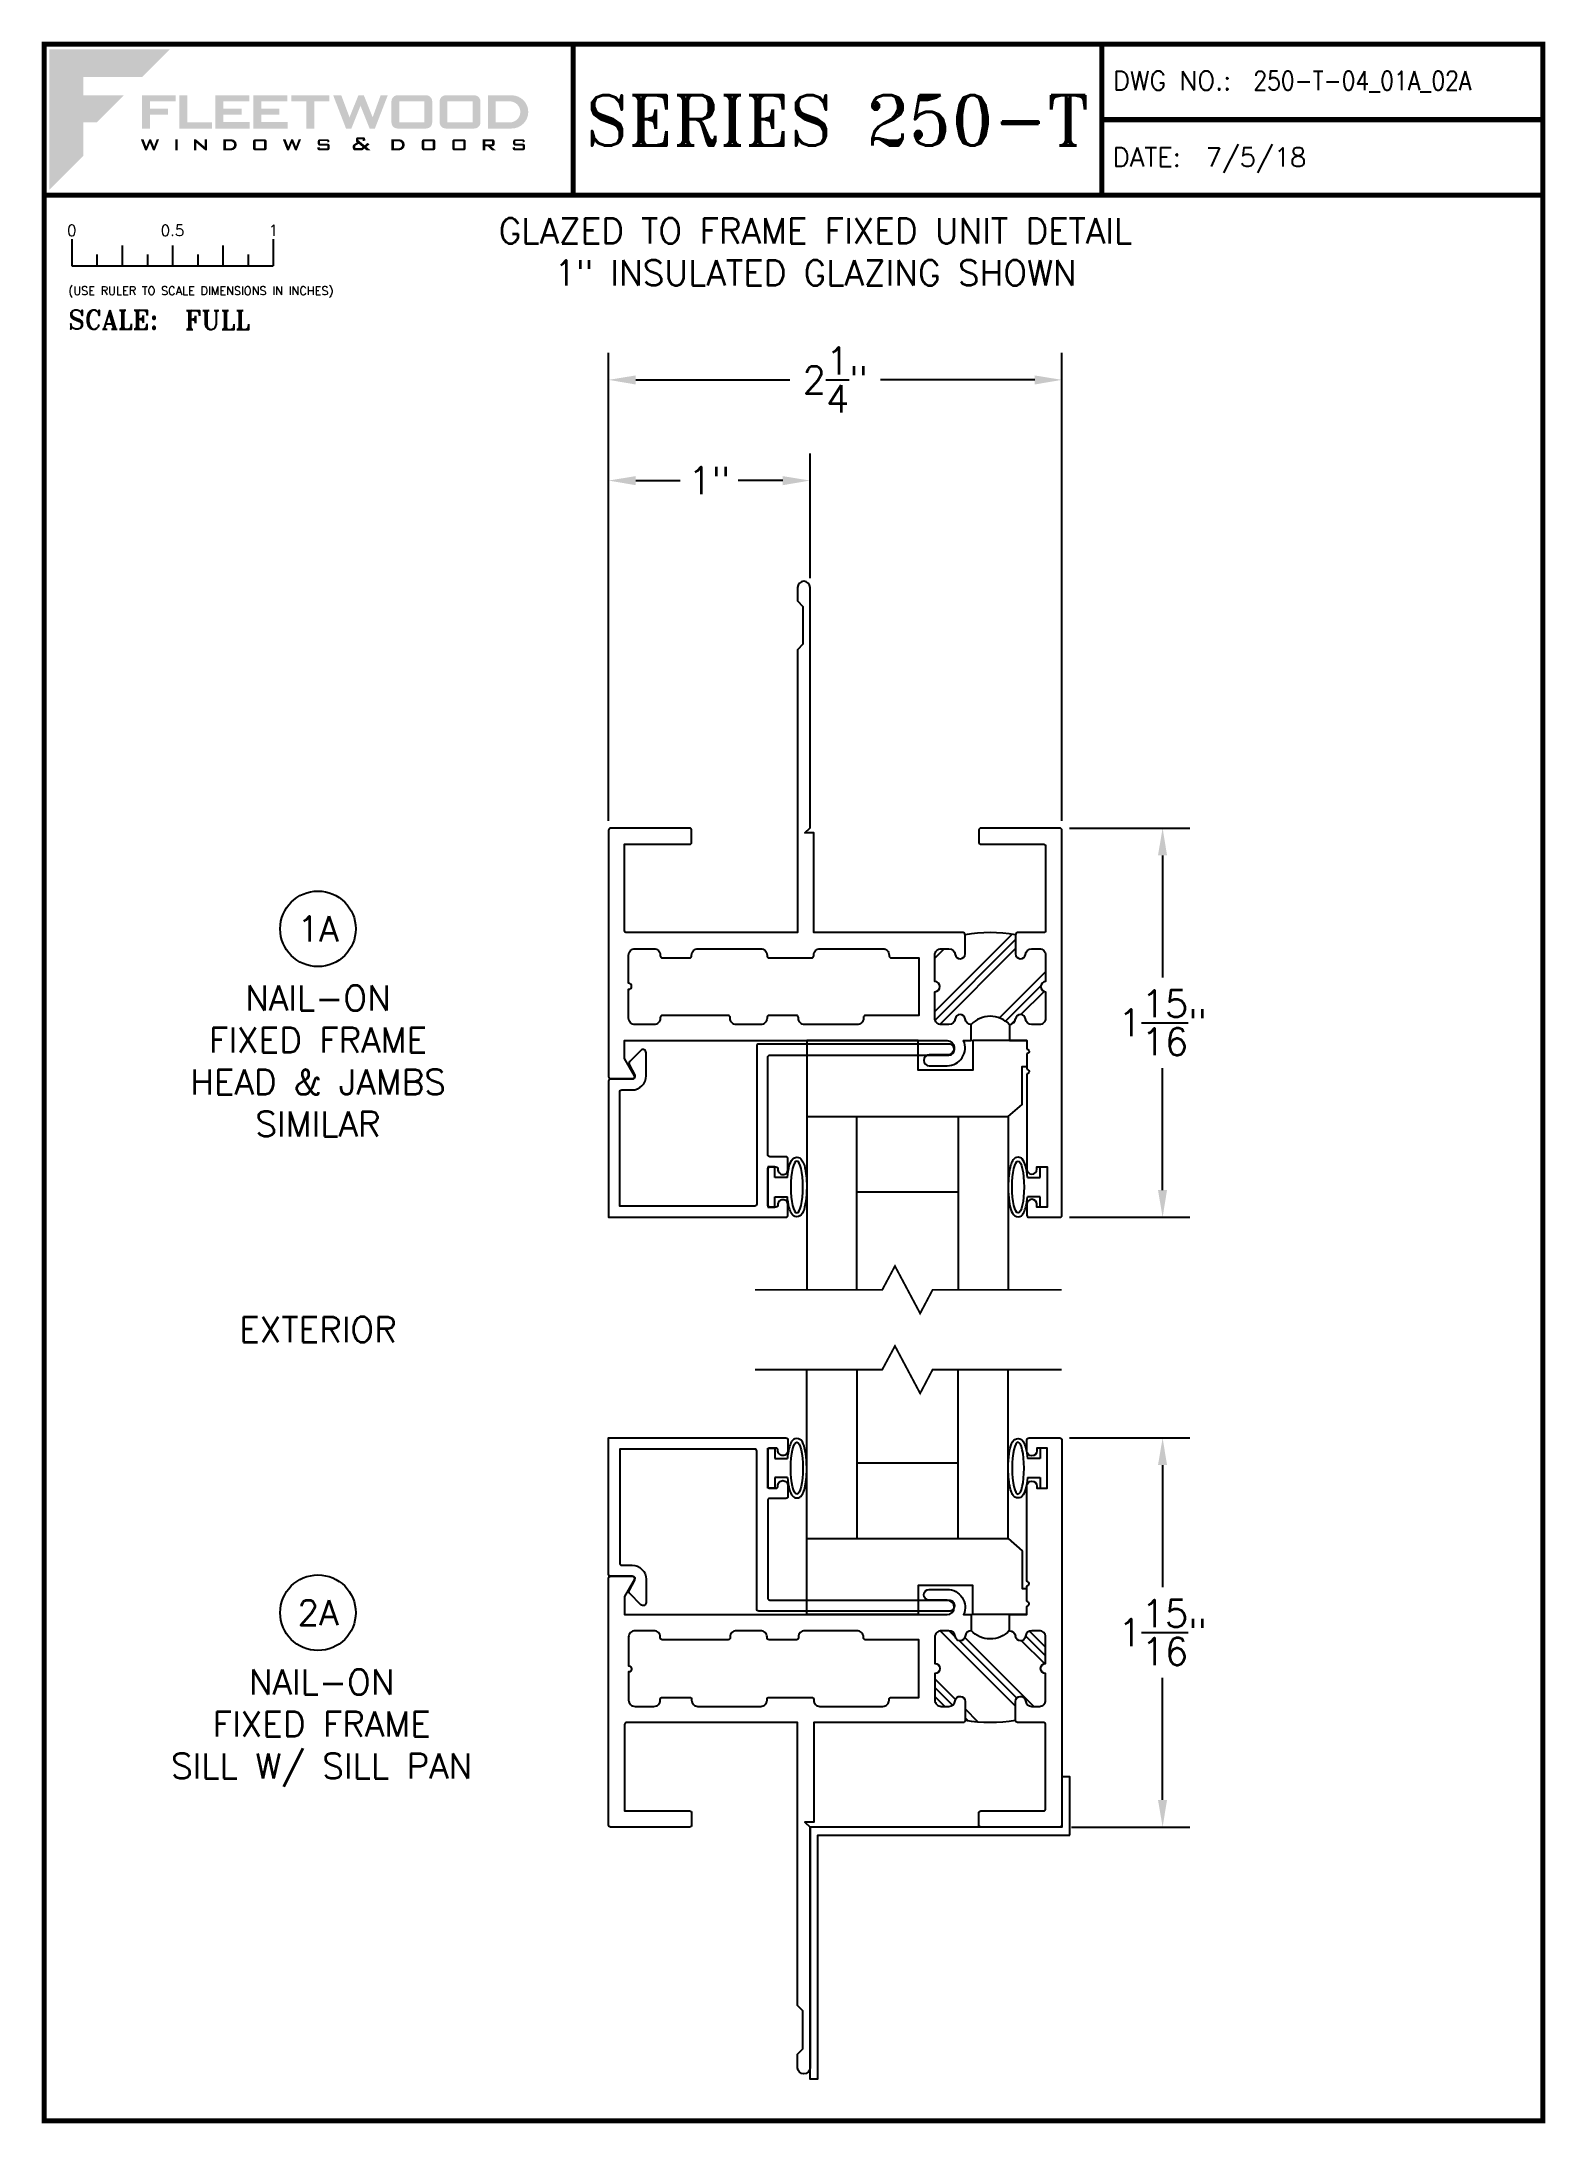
# Paper-space layout 'DETAIL 1A & 2A' of a CAD drawing. Extents: x 0.3 to 7.8, y 0.1 to 10.4.
# The model-space entities are those that its viewports show. They can reach past a viewport. Long polylines and large blocks are cut down to what shows.
import ezdxf
from ezdxf.enums import TextEntityAlignment as Align

# ---------------------------------------------------------------- set-up
doc = ezdxf.new("R2010")
doc.units = 0
doc.header["$MEASUREMENT"] = 0
doc.layers.get('0').update_dxf_attribs({"linetype": 'CONTINUOUS'})
doc.layers.get('Defpoints').update_dxf_attribs({"linetype": 'CONTINUOUS'})
for name, color, linetype in [('DIM', 7, 'CONTINUOUS'), ('FRAME', 1, 'CONTINUOUS'), ('GLASS', 7, 'CONTINUOUS'), ('MISC', 7, 'CONTINUOUS'), ('TEXT', 7, 'CONTINUOUS'), ('TITLE-BLOCK', 7, 'CONTINUOUS')]:
    doc.layers.add(name, color=color, linetype=linetype)
doc.layers.add('VP', color=40, linetype='CONTINUOUS', plot=False)
doc.layers.get('VP').off()
doc.styles.add('ROMANS', font='romans')
doc.styles.add('ROMANT', font='romant')
doc.styles.add('SIMPLEX-094', font='simplex.shx', dxfattribs={"height": 0.094})
doc.styles.get("Standard").update_dxf_attribs({"font": 'simplex.shx'})
doc.dimstyles.new('FULL SCALE', dxfattribs={"dimscale": 0.75, "dimtxt": 0.18, "dimasz": 0.18, "dimexe": 0.18, "dimexo": 0.0625, "dimgap": 0.09, "dimtad": 0, "dimtih": 1, "dimtoh": 1, "dimdec": 4, "dimzin": 0, "dimdsep": 46, "dimlunit": 4, "dimtxsty": 'Standard', "dimcen": 0.09, "dimadec": 0, "dimazin": 0, "dimtfac": 1, "dimtdec": 4, "dimtofl": 0, "dimtmove": 0, "dimatfit": 3, "dimfxl": 0, "dimtolj": 1, "dimtzin": 0, "dimarcsym": 0})

# ---------------------------------------------------------------- blocks, each defined once
blk = doc.blocks.new('*D35')
at = {"layer": 'Defpoints', "color": 0}
for p in [(5.354, 3.516), (5.864, 3.516), (5.364, 1.584)]:
    blk.add_point(p, dxfattribs=at)
at = {"layer": 'DIM', "color": 0, "lineweight": -2}
for p, q in [((5.401, 3.516), (5.999, 3.516)), ((5.864, 3.381), (5.864, 2.775)), ((5.864, 1.719), (5.864, 2.325)), ((5.411, 1.584), (5.999, 1.584))]:
    blk.add_line(p, q, dxfattribs=at)
at = {"layer": 'DIM', "color": 0}
for points in [[(5.841, 3.381), (5.886, 3.381), (5.864, 3.516)], [(5.841, 1.719), (5.886, 1.719), (5.864, 1.584)]]:
    blk.add_solid(points, dxfattribs=at)
at = {"layer": 'DIM', "color": 0, "insert": (5.864, 2.55), "char_height": 0.135, "attachment_point": 5}
blk.add_mtext('\\A1;1{\\H1.000000x;\\S15/16;}"', dxfattribs=at)
blk = doc.blocks.new('*D36')
at = {"layer": 'Defpoints', "color": 0}
for p in [(5.354, 6.544), (5.354, 4.612), (5.864, 4.612)]:
    blk.add_point(p, dxfattribs=at)
at = {"layer": 'DIM', "color": 0, "lineweight": -2}
for p, q in [((5.401, 6.544), (5.999, 6.544)), ((5.864, 6.409), (5.864, 5.803)), ((5.864, 4.747), (5.864, 5.353)), ((5.401, 4.612), (5.999, 4.612))]:
    blk.add_line(p, q, dxfattribs=at)
at = {"layer": 'DIM', "color": 0}
for points in [[(5.841, 6.409), (5.886, 6.409), (5.864, 6.544)], [(5.841, 4.747), (5.886, 4.747), (5.864, 4.612)]]:
    blk.add_solid(points, dxfattribs=at)
at = {"layer": 'DIM', "color": 0, "insert": (5.864, 5.578), "char_height": 0.135, "attachment_point": 5}
blk.add_mtext('\\A1;1{\\H1.000000x;\\S15/16;}"', dxfattribs=at)
blk = doc.blocks.new('*D37')
at = {"layer": 'Defpoints', "color": 0}
for p in [(4.114, 8.27), (4.114, 7.739), (3.114, 6.534)]:
    blk.add_point(p, dxfattribs=at)
at = {"layer": 'DIM', "color": 0, "lineweight": -2}
for p, q in [((3.114, 6.581), (3.114, 8.405)), ((4.114, 7.786), (4.114, 8.405)), ((3.249, 8.27), (3.469, 8.27)), ((3.979, 8.27), (3.758, 8.27))]:
    blk.add_line(p, q, dxfattribs=at)
at = {"layer": 'DIM', "color": 0}
for points in [[(3.249, 8.292), (3.249, 8.247), (3.114, 8.27)], [(3.979, 8.292), (3.979, 8.247), (4.114, 8.27)]]:
    blk.add_solid(points, dxfattribs=at)
at = {"layer": 'DIM', "color": 0, "insert": (3.614, 8.27), "char_height": 0.135, "attachment_point": 5}
blk.add_mtext('\\A1;1"', dxfattribs=at)
blk = doc.blocks.new('Fleetwood_Logo_6-10-15')
h = blk.add_hatch(color=154)
h.dxf.hatch_style = 1
h.paths.add_polyline_path([(0.2526, -0.0017), (0.0019, -0.0017), (0.0019, -0.2942), (0.0725, -0.2236), (0.0725, -0.1535), (0.1007, -0.1535), (0.1567, -0.0976), (0.0725, -0.0976), (0.0725, -0.0596), (0.1946, -0.0596)])
h = blk.add_hatch(color=251)
h.dxf.hatch_style = 1
h.paths.add_polyline_path([(0.2487, -0.1256), (0.2112, -0.1256), (0.2112, -0.1102), (0.2647, -0.1102), (0.2647, -0.0976), (0.1946, -0.0976), (0.1946, -0.1667), (0.2112, -0.1667), (0.2112, -0.1377), (0.2487, -0.1377)])
h = blk.add_hatch(color=251)
h.dxf.hatch_style = 1
h.paths.add_polyline_path([(0.2886, -0.0976), (0.272, -0.0976), (0.272, -0.1667), (0.3401, -0.1667), (0.3401, -0.1535), (0.2886, -0.1535)])
h = blk.add_hatch(color=251)
h.dxf.hatch_style = 1
h.paths.add_polyline_path([(0.4175, -0.0976), (0.3474, -0.0976), (0.3474, -0.1667), (0.4185, -0.1667), (0.4185, -0.1534), (0.364, -0.1534), (0.364, -0.1377), (0.4015, -0.1377), (0.4015, -0.1256), (0.364, -0.1256), (0.364, -0.1102), (0.4175, -0.1102)])
h = blk.add_hatch(color=251)
h.dxf.hatch_style = 1
h.paths.add_polyline_path([(0.4965, -0.0976), (0.4264, -0.0976), (0.4264, -0.1667), (0.4975, -0.1667), (0.4975, -0.1534), (0.443, -0.1534), (0.443, -0.1377), (0.4804, -0.1377), (0.4804, -0.1256), (0.443, -0.1256), (0.443, -0.1102), (0.4965, -0.1102)])
h = blk.add_hatch(color=251)
h.dxf.hatch_style = 1
h.paths.add_polyline_path([(0.5842, -0.0976), (0.5054, -0.0976), (0.5054, -0.1102), (0.5365, -0.1102), (0.5365, -0.1667), (0.5531, -0.1667), (0.5531, -0.1102), (0.5842, -0.1102)])
h = blk.add_hatch(color=251)
h.dxf.hatch_style = 1
h.paths.add_polyline_path([(0.6089, -0.0976), (0.5921, -0.0976), (0.6188, -0.1667), (0.63, -0.1667), (0.6489, -0.1192), (0.6679, -0.1667), (0.6789, -0.1667), (0.7056, -0.0976), (0.6908, -0.0976), (0.6742, -0.1433), (0.6558, -0.0976), (0.6446, -0.0976), (0.6261, -0.1433)])
h = blk.add_hatch(color=251)
h.dxf.hatch_style = 1
h.paths.add_polyline_path([(0.7853, -0.0976), (0.726, -0.0976, 0.414214), (0.7133, -0.1102), (0.7133, -0.154, 0.414214), (0.726, -0.1667), (0.7853, -0.1667, 0.414214), (0.798, -0.154), (0.798, -0.1102, 0.414214)])
h.paths.add_polyline_path([(0.7819, -0.1102), (0.7819, -0.154), (0.7294, -0.154), (0.7294, -0.1102)], flags=16)
h = blk.add_hatch(color=251)
h.dxf.hatch_style = 1
h.paths.add_polyline_path([(0.8856, -0.0976), (0.8262, -0.0976, 0.414214), (0.8136, -0.1102), (0.8136, -0.154, 0.414214), (0.8262, -0.1667), (0.8856, -0.1667, 0.414214), (0.8982, -0.154), (0.8982, -0.1102, 0.414214)])
h.paths.add_polyline_path([(0.8822, -0.1102), (0.8822, -0.154), (0.8296, -0.154), (0.8296, -0.1102)], flags=16)
h = blk.add_hatch(color=251)
h.dxf.hatch_style = 1
h.paths.add_polyline_path([(0.9632, -0.0976), (0.914, -0.0976), (0.914, -0.1667), (0.9632, -0.1667, 1)])
h.paths.add_polyline_path([(0.9301, -0.1102), (0.9593, -0.1102, -1), (0.9593, -0.154), (0.9301, -0.154)], flags=16)
h = blk.add_hatch(color=7)
h.dxf.hatch_style = 1
h.paths.add_polyline_path([(0.2301, -0.1891), (0.2251, -0.1891), (0.2196, -0.2043), (0.2134, -0.1891), (0.2097, -0.1891), (0.2035, -0.2043), (0.1978, -0.1891), (0.1922, -0.1891), (0.2011, -0.2121), (0.2048, -0.2121), (0.2112, -0.1963), (0.2175, -0.2121), (0.2212, -0.2121)])
h = blk.add_hatch(color=7)
h.dxf.hatch_style = 1
h.paths.add_polyline_path([(0.2691, -0.1891), (0.2637, -0.1891), (0.2637, -0.2118), (0.2637, -0.2121), (0.2691, -0.2121)])
h = blk.add_hatch(color=7)
h.dxf.hatch_style = 1
h.paths.add_polyline_path([(0.3077, -0.1964), (0.3259, -0.2121), (0.3298, -0.2121), (0.3298, -0.1891), (0.325, -0.1891), (0.325, -0.2047), (0.3067, -0.1891), (0.3029, -0.1891), (0.3029, -0.2121), (0.3077, -0.2121)])
h = blk.add_hatch(color=7)
h.dxf.hatch_style = 1
h.paths.add_polyline_path([(0.3801, -0.1891), (0.3637, -0.1891), (0.3637, -0.2121), (0.3801, -0.2121, 1)])
h.paths.add_polyline_path([(0.3691, -0.2079), (0.3691, -0.1933), (0.3788, -0.1933, -1), (0.3788, -0.2079)], flags=16)
h = blk.add_hatch(color=7)
h.dxf.hatch_style = 1
h.paths.add_polyline_path([(0.4537, -0.2079), (0.4537, -0.1933, 0.414214), (0.4495, -0.1891), (0.4297, -0.1891, 0.414214), (0.4255, -0.1933), (0.4255, -0.2079, 0.414214), (0.4297, -0.2121), (0.4495, -0.2121, 0.414214)])
h.paths.add_polyline_path([(0.4308, -0.2079), (0.4308, -0.1933), (0.4484, -0.1933), (0.4484, -0.2079)], flags=16)
h = blk.add_hatch(color=7)
h.dxf.hatch_style = 1
h.paths.add_polyline_path([(0.5253, -0.1891), (0.5203, -0.1891), (0.5148, -0.2043), (0.5087, -0.1891), (0.5049, -0.1891), (0.4988, -0.2043), (0.493, -0.1891), (0.4874, -0.1891), (0.4963, -0.2121), (0.5001, -0.2121), (0.5064, -0.1963), (0.5127, -0.2121), (0.5164, -0.2121)])
h = blk.add_hatch(color=7)
h.dxf.hatch_style = 1
h.paths.add_polyline_path([(0.5801, -0.1891), (0.5643, -0.1891, 0.414214), (0.56, -0.1933), (0.56, -0.1981, 0.414214), (0.5643, -0.2024), (0.58, -0.2024), (0.58, -0.2078), (0.5637, -0.2078), (0.5637, -0.2052), (0.5591, -0.2062), (0.5591, -0.2078, 0.414214), (0.5634, -0.2121), (0.5805, -0.2121, 0.414214), (0.5848, -0.2078), (0.5848, -0.2024, 0.414214), (0.5805, -0.1982), (0.5648, -0.1982), (0.5648, -0.193), (0.5798, -0.193), (0.5798, -0.1958), (0.5843, -0.1948), (0.5843, -0.1933, 0.414214)])
h = blk.add_hatch(color=7)
h.dxf.hatch_style = 1
h.paths.add_polyline_path([(0.645, -0.1913, -0.222262), (0.6447, -0.1906), (0.6447, -0.1892), (0.6535, -0.1892), (0.6535, -0.193), (0.6587, -0.1918), (0.6587, -0.189, 0.414214), (0.6544, -0.1847), (0.6437, -0.1847, 0.414214), (0.6394, -0.189), (0.6394, -0.1922, 0.222262), (0.6407, -0.1948), (0.6415, -0.1955), (0.6345, -0.1998, 0.260684), (0.6329, -0.2027), (0.6329, -0.2078, 0.414214), (0.6372, -0.2121), (0.6514, -0.2121, 0.17577), (0.6536, -0.2113), (0.657, -0.2085), (0.6614, -0.2121), (0.6699, -0.2121), (0.6613, -0.2049), (0.6676, -0.1997), (0.6637, -0.1964), (0.6574, -0.2017)])
h.paths.add_polyline_path([(0.6532, -0.2052), (0.6509, -0.2072, -0.17577), (0.6502, -0.2074), (0.6382, -0.2074), (0.6382, -0.2033, -0.260684), (0.6387, -0.2025), (0.6451, -0.1985)], flags=16)
h = blk.add_hatch(color=7)
h.dxf.hatch_style = 1
h.paths.add_polyline_path([(0.7294, -0.1891), (0.713, -0.1891), (0.713, -0.2121), (0.7294, -0.2121, 1)])
h.paths.add_polyline_path([(0.7184, -0.2079), (0.7184, -0.1933), (0.7281, -0.1933, -1), (0.7281, -0.2079)], flags=16)
h = blk.add_hatch(color=7)
h.dxf.hatch_style = 1
h.paths.add_polyline_path([(0.8045, -0.2079), (0.8045, -0.1933, 0.414214), (0.8003, -0.1891), (0.7805, -0.1891, 0.414214), (0.7763, -0.1933), (0.7763, -0.2079, 0.414214), (0.7805, -0.2121), (0.8003, -0.2121, 0.414214)])
h.paths.add_polyline_path([(0.7816, -0.2079), (0.7816, -0.1933), (0.7992, -0.1933), (0.7992, -0.2079)], flags=16)
h = blk.add_hatch(color=7)
h.dxf.hatch_style = 1
h.paths.add_polyline_path([(0.8678, -0.2079), (0.8678, -0.1933, 0.414214), (0.8636, -0.1891), (0.8438, -0.1891, 0.414214), (0.8396, -0.1933), (0.8396, -0.2079, 0.414214), (0.8438, -0.2121), (0.8636, -0.2121, 0.414214)])
h.paths.add_polyline_path([(0.8449, -0.2079), (0.8449, -0.1933), (0.8624, -0.1933), (0.8624, -0.2079)], flags=16)
h = blk.add_hatch(color=7)
h.dxf.hatch_style = 1
h.paths.add_polyline_path([(0.9277, -0.1993), (0.9277, -0.1933, 0.414214), (0.9235, -0.1891), (0.9028, -0.1891), (0.9028, -0.2121), (0.9082, -0.2121), (0.9082, -0.2035), (0.9131, -0.2035), (0.9224, -0.2121), (0.9303, -0.2121), (0.9197, -0.2035), (0.9235, -0.2035, 0.414214)])
h.paths.add_polyline_path([(0.9082, -0.1993), (0.9082, -0.1933), (0.9214, -0.1933, -0.414214), (0.9224, -0.1943), (0.9224, -0.1983, -0.414214), (0.9214, -0.1993)], flags=16)
h = blk.add_hatch(color=7)
h.dxf.hatch_style = 1
h.paths.add_polyline_path([(0.9867, -0.1982), (0.971, -0.1982), (0.971, -0.193), (0.9859, -0.193), (0.9859, -0.1958), (0.9905, -0.1948), (0.9905, -0.1933, 0.414214), (0.9863, -0.1891), (0.9705, -0.1891, 0.414214), (0.9662, -0.1933), (0.9662, -0.1981, 0.414214), (0.9705, -0.2024), (0.9862, -0.2024), (0.9862, -0.2078), (0.9699, -0.2078), (0.9699, -0.2052), (0.9653, -0.2062), (0.9653, -0.2078, 0.414214), (0.9696, -0.2121), (0.9867, -0.2121, 0.414214), (0.991, -0.2078), (0.991, -0.2024, 0.414214)])
blk = doc.blocks.new('A-SIZE_P')
at = {"const_width": 0.025}
blk.add_lwpolyline([(0.313, 0.125), (7.751, 0.125), (7.751, 10.437), (0.313, 10.437)], close=True, dxfattribs=at)
for points in [[(2.938, 10.437), (2.938, 9.687)], [(5.563, 10.437), (5.563, 9.687)], [(5.563, 10.062), (7.751, 10.062)], [(0.313, 9.687), (7.751, 9.687)]]:
    blk.add_lwpolyline(points, dxfattribs=at)
at = {"xscale": 2.387023416083395, "yscale": 2.387023416083395, "zscale": 2.387023416083395}
blk.add_blockref('Fleetwood_Logo_6-10-15', (0.334, 10.416), dxfattribs=at)
for s, style, p in [('DWG NO.:', 'SIMPLEX-094', (5.617, 10.209)), ('DATE:', 'SIMPLEX-094', (5.616, 9.829)), ('SCALE:', 'ROMANT', (0.433, 9.022))]:
    blk.add_text(s, height=0.094, dxfattribs=dict(style=style)).set_placement(p)
for tag, p, style in [('DWG_NO', (6.346, 10.209), 'SIMPLEX-094'), ('DATE', (6.077, 9.829), 'SIMPLEX-094'), ('SCALE', (1.011, 9.02), 'ROMANT')]:
    blk.add_attdef(tag, p, '', height=0.094, dxfattribs=dict(style=style))
for tag, height, style, width, p, p2 in [('DWG_NO_F', 0.094, 'SIMPLEX-094', 1.745692, (6.347, 10.209), (7.683, 10.209)), ('PRODUCT', 0.25, 'ROMANT', 1.390728, (3.001, 9.934), (5.5, 9.934))]:
    blk.add_attdef(tag, text='', height=height, dxfattribs=dict(style=style, width=width)).set_placement(p, p2, align=Align.FIT)
blk = doc.blocks.new('Full')
for p, q in [((0.137, -0.219), (0.137, -0.35)), ((0.262, -0.294), (0.262, -0.35)), ((0.387, -0.249), (0.387, -0.35)), ((0.512, -0.294), (0.512, -0.35)), ((0.637, -0.249), (0.637, -0.35)), ((0.762, -0.294), (0.762, -0.35)), ((0.887, -0.249), (0.887, -0.35)), ((1.012, -0.294), (1.012, -0.35)), ((1.137, -0.219), (1.137, -0.35)), ((0.137, -0.35), (1.137, -0.35))]:
    blk.add_line(p, q)
for s, p in [('0', (0.137, -0.219)), ('0.5', (0.637, -0.219)), ('1', (1.137, -0.219))]:
    blk.add_text(s, height=0.055).set_placement(p, align=Align.BOTTOM_CENTER)
at = {"style": 'ROMANS'}
blk.add_text('(USE RULER TO SCALE DIMENSIONS IN INCHES)', height=0.04115, dxfattribs=at).set_placement((0.12, -0.495))
blk = doc.blocks.new('*D131')
at = {"layer": 'Defpoints', "color": 0}
for p in [(3.114, 8.77), (3.114, 6.534), (5.364, 6.534)]:
    blk.add_point(p, dxfattribs=at)
at = {"layer": 'TITLE-BLOCK', "color": 0, "lineweight": -2}
for p, q in [((3.114, 6.581), (3.114, 8.905)), ((5.364, 6.581), (5.364, 8.905)), ((3.249, 8.77), (4.014, 8.77)), ((5.229, 8.77), (4.464, 8.77))]:
    blk.add_line(p, q, dxfattribs=at)
at = {"layer": 'TITLE-BLOCK', "color": 0}
for points in [[(3.249, 8.792), (3.249, 8.747), (3.114, 8.77)], [(5.229, 8.792), (5.229, 8.747), (5.364, 8.77)]]:
    blk.add_solid(points, dxfattribs=at)
at = {"layer": 'TITLE-BLOCK', "color": 0, "insert": (4.239, 8.77), "char_height": 0.135, "attachment_point": 5}
blk.add_mtext('\\A1;2{\\H1.000000x;\\S1/4;}"', dxfattribs=at)
blk = doc.blocks.new('05P88-NAIL-FIN-OG')
h = blk.add_hatch()
h.set_pattern_fill('PLAST', angle=45, style=0)
h.paths.add_polyline_path([(0.006, 1.12, -1), (0.006, 1.17), (0.006, 1.302, 0.414214), (-0.025, 1.333), (-0.063, 1.333, 0.38311), (-0.094, 1.305, -0.947716), (-0.143, 1.308), (-0.143, 1.403, 0.081165), (-0.394, 1.403), (-0.394, 1.308, -0.947716), (-0.443, 1.305, 0.38311), (-0.474, 1.333), (-0.512, 1.333, 0.414214), (-0.544, 1.302), (-0.544, 1.17, -1), (-0.544, 1.12), (-0.544, 0.988, 0.414214), (-0.512, 0.957), (-0.474, 0.957, 0.38311), (-0.443, 0.985, -0.898027), (-0.394, 0.985, 0.38311), (-0.363, 0.957, -0.436275), (-0.174, 0.957, 0.38311), (-0.143, 0.985, -0.898027), (-0.094, 0.985, 0.38311), (-0.063, 0.957), (-0.025, 0.957, 0.414214), (0.006, 0.988)])
for p, q in [((-0.174, 0.957), (-0.174, 0.877)), ((-0.174, 0.877), (-0.097, 0.877))]:
    blk.add_line(p, q)
for points in [[(-1.163, 3.127, 1), (-1.225, 3.127), (-1.225, 3.06), (-1.199, 3.033), (-1.199, 2.845), (-1.225, 2.818), (-1.225, 1.413), (-2.073, 1.413, -0.414214), (-2.084, 1.423), (-2.084, 1.852), (-1.761, 1.852, 0.414214), (-1.751, 1.862), (-1.751, 1.922, 0.414214), (-1.761, 1.932), (-2.154, 1.932, 0.414214), (-2.163, 1.922), (-2.163, 0.697, 0.414214), (-2.154, 0.687), (-2.042, 0.687, 0.57735), (-2.034, 0.702), (-2.084, 0.788), (-2.084, 0.877), (-0.483, 0.877, -1), (-0.483, 0.806), (-0.572, 0.806, 1), (-0.572, 0.752), (-0.483, 0.752, 0.536675), (-0.401, 0.877), (-0.363, 0.877), (-0.363, 0.957, -0.38311), (-0.394, 0.985, 0.898027), (-0.443, 0.985, -0.38311), (-0.474, 0.957), (-0.512, 0.957, -0.414214), (-0.544, 0.988), (-0.544, 1.12, 1), (-0.544, 1.17), (-0.544, 1.302, -0.414214), (-0.512, 1.333), (-0.474, 1.333, -0.38311), (-0.443, 1.305, 0.947716), (-0.394, 1.308), (-0.394, 1.403, 0.414214), (-0.404, 1.413), (-1.145, 1.413), (-1.145, 1.908), (-1.189, 1.908), (-1.163, 1.933)], [(-1.377, 0.988, -0.414214), (-1.408, 0.957), (-1.529, 0.957, -0.414214), (-1.56, 0.988), (-1.56, 0.992, 0.414214), (-1.569, 1.002), (-1.897, 1.002, 0.414214), (-1.907, 0.992), (-1.907, 0.988, -0.414214), (-1.938, 0.957), (-2.032, 0.957, -0.414214), (-2.064, 0.988), (-2.064, 1.132, 1), (-2.064, 1.162), (-2.064, 1.302, -0.414214), (-2.032, 1.333), (-1.938, 1.333, -0.414214), (-1.907, 1.302), (-1.907, 1.302), (-1.907, 1.298, 0.414214), (-1.897, 1.288), (-1.761, 1.288, 0.414214), (-1.751, 1.298), (-1.751, 1.302), (-1.751, 1.302, -0.414214), (-1.72, 1.333), (-1.408, 1.333, -0.414214), (-1.377, 1.302), (-1.377, 1.302), (-1.377, 1.298, 0.414214), (-1.367, 1.288), (-1.155, 1.288, 0.414214), (-1.145, 1.298), (-1.145, 1.302), (-1.145, 1.302, -0.414214), (-1.114, 1.333), (-0.802, 1.333, -0.414214), (-0.771, 1.302), (-0.771, 1.302), (-0.771, 1.298, 0.414214), (-0.761, 1.288), (-0.623, 1.288), (-0.623, 1.002), (-0.889, 1.002, 0.414214), (-0.898, 0.992), (-0.898, 0.988, -0.414214), (-0.93, 0.957), (-1.19, 0.957, -0.414214), (-1.221, 0.988), (-1.221, 0.992, 0.414214), (-1.23, 1.002), (-1.367, 1.002, 0.414214), (-1.377, 0.992)]]:
    blk.add_lwpolyline(points, format="xyb", close=True)
blk.add_lwpolyline([(-0.154, 0.877), (-0.087, 0.877), (-0.087, 0.838, 0.317837), (-0.083, 0.833, -0.707107), (-0.083, 0.814, 0.317837), (-0.087, 0.81), (-0.087, 0.738, 0.317837), (-0.083, 0.733, -0.707107), (-0.083, 0.714, 0.317837), (-0.087, 0.71), (-0.087, 0.239, 1), (-0.037, 0.239), (-0.037, 0.25), (0.014, 0.25), (0.014, 0.05), (-0.037, 0.05), (-0.037, 0.064, 1), (-0.087, 0.064), (-0.087, 0.01, 0.414214), (-0.076, 0), (0.076, 0, 0.414214), (0.087, 0.01), (0.087, 1.922, 0.414214), (0.076, 1.932), (-0.316, 1.932, 0.414214), (-0.326, 1.922), (-0.326, 1.862, 0.414214), (-0.316, 1.852), (-0.003, 1.852, -0.414214), (0.006, 1.842), (0.006, 1.423, -0.414214), (-0.003, 1.413), (-0.134, 1.413, 0.414214), (-0.143, 1.403), (-0.143, 1.308, 0.947716), (-0.094, 1.305, -0.38311), (-0.063, 1.333), (-0.025, 1.333, -0.414214), (0.006, 1.302), (0.006, 1.17, 1), (0.006, 1.12), (0.006, 0.988, -0.414214), (-0.025, 0.957), (-0.063, 0.957, -0.38311), (-0.094, 0.985, 0.898027), (-0.143, 0.985, -0.009247), (-0.143, 0.984)], format="xyb")
at = {"color": 7}
for centre, radius, start, end in [((-0.269, 0.638), 0.775, 80.7195, 99.2805), ((-0.269, 0.869), 0.129, 42.8591, 137.1409)]:
    blk.add_arc(centre, radius, start, end, dxfattribs=at)
blk.add_arc((-0.174, 0.988), 0.031, 270, 353.8494)
blk = doc.blocks.new('05P09-1in_GLASS_STOP')
for p, q in [((-1.338, 0.25), (-1.373, 0.25)), ((-1.373, 0.25), (-1.373, 0.05)), ((-1.338, 0.197), (-1.338, 0.25)), ((-0.022, 0.197), (-0.022, 0.25)), ((-0.022, 0.25), (0.013, 0.25)), ((0.013, 0.25), (0.013, 0.05)), ((-1.276, 0.197), (-1.338, 0.197)), ((-0.084, 0.197), (-0.022, 0.197)), ((-1.373, 0.05), (-1.338, 0.05)), ((-1.338, 0.05), (-1.338, 0.102)), ((-1.338, 0.102), (-1.276, 0.102)), ((-0.022, 0.102), (-0.084, 0.102)), ((-0.022, 0.05), (-0.022, 0.102)), ((0.013, 0.05), (-0.022, 0.05))]:
    blk.add_line(p, q)
blk.add_lwpolyline([(-2.035, 0.709, -0.57735), (-2.047, 0.687), (-2.153, 0.687, 0.414214), (-2.163, 0.677), (-2.163, 0), (-1.283, 0, 0.414214), (-1.273, 0.01), (-1.273, 0.062, 0.414214), (-1.298, 0.087, 0.435311), (-1.323, 0.061, -0.435311), (-1.333, 0.05), (-1.363, 0.05, -0.414214), (-1.373, 0.06), (-1.373, 0.24, -0.414214), (-1.363, 0.25), (-1.333, 0.25, -0.435311), (-1.323, 0.239, 0.435311), (-1.298, 0.212, 0.414214), (-1.273, 0.237), (-1.273, 0.29, 0.414214), (-1.283, 0.3), (-1.363, 0.3, -0.414214), (-1.373, 0.31), (-1.373, 0.795, -0.414214), (-1.363, 0.805), (-0.474, 0.805, 0.414214), (-0.447, 0.832), (-0.447, 0.833, 0.414214), (-0.474, 0.86), (-1.418, 0.86, 0.414214), (-1.428, 0.85), (-1.428, 0.065, -0.414214), (-1.438, 0.055), (-2.108, 0.055), (-2.108, 0.622, -0.414214), (-2.098, 0.632), (-2.047, 0.632, 0.414214), (-1.977, 0.702), (-1.977, 0.817, 0.668179), (-2.003, 0.828), (-2.058, 0.773, 0.339454), (-2.06, 0.755)], format="xyb", close=True)
at = {"extrusion": (0, 0, -1)}
blk.add_ellipse((-1.229, 0.15), major_axis=(0, 0.129), ratio=0.232303, dxfattribs=at)
blk.add_ellipse((-0.131, 0.15), major_axis=(0, 0.129), ratio=0.232303)
for points in [[(-1.276, 0.197), (-1.274, 0.219), (-1.271, 0.239), (-1.262, 0.269), (-1.258, 0.28), (-1.245, 0.294), (-1.237, 0.298), (-1.229, 0.298), (-1.218, 0.298), (-1.21, 0.292), (-1.201, 0.279), (-1.197, 0.272), (-1.187, 0.244), (-1.183, 0.215), (-1.178, 0.136), (-1.182, 0.085), (-1.194, 0.034), (-1.198, 0.022), (-1.214, 0.005), (-1.228, 0), (-1.249, 0.008), (-1.254, 0.016), (-1.262, 0.032), (-1.265, 0.041), (-1.272, 0.067), (-1.274, 0.084), (-1.276, 0.102)], [(-0.084, 0.197), (-0.086, 0.219), (-0.089, 0.239), (-0.098, 0.269), (-0.102, 0.28), (-0.115, 0.294), (-0.123, 0.298), (-0.131, 0.298), (-0.142, 0.298), (-0.15, 0.292), (-0.159, 0.279), (-0.163, 0.272), (-0.173, 0.244), (-0.177, 0.215), (-0.182, 0.136), (-0.178, 0.085), (-0.166, 0.034), (-0.162, 0.022), (-0.146, 0.005), (-0.132, 0), (-0.111, 0.008), (-0.106, 0.016), (-0.098, 0.032), (-0.095, 0.041), (-0.088, 0.067), (-0.086, 0.084), (-0.084, 0.102)]]:
    blk.add_open_spline(points, degree=3, knots=[5.075676, 5.075676, 5.075676, 5.075676, 5.596595, 5.596595, 6.055763, 6.055763, 6.283185, 6.283185, 6.283185, 6.572914, 6.572914, 6.862642, 6.862642, 7.608886, 7.608886, 8.676451, 8.676451, 9.18434, 9.18434, 9.518242, 9.518242, 9.852144, 9.852144, 10.186046, 10.186046, 10.631436, 10.631436, 10.631436, 10.631436])

msp = doc.modelspace()

# ---------------------------------------------------------------- linework, layer by layer
at = {"layer": 'GLASS', "linetype": 'Continuous'}
for p, q in [((13.073, 4.437), (13.073, 3.064)), ((13.073, 4.437), (13.073, 3.064)), ((13.322, 3.064), (13.322, 4.437)), ((13.322, 3.064), (13.322, 4.437)), ((13.825, 4.437), (13.825, 3.064)), ((13.825, 4.437), (13.825, 3.064)), ((14.073, 4.437), (14.073, 3.064)), ((14.073, 4.437), (14.073, 3.064)), ((13.825, 4.062), (13.322, 4.062)), ((13.825, 4.062), (13.322, 4.062)), ((13.073, 1.482), (13.073, 2.668)), ((13.322, 2.668), (13.322, 1.482)), ((13.825, 1.482), (13.825, 2.668)), ((14.073, 1.482), (14.073, 2.668)), ((13.825, 1.857), (13.322, 1.857))]:
    msp.add_line(p, q, dxfattribs=at)
at = {"layer": 'GLASS', "const_width": 0.0094}
for points in [[(12.817, 3.064), (13.448, 3.064), (13.511, 3.182), (13.636, 2.947), (13.698, 3.064), (14.339, 3.064)], [(12.817, 2.668), (13.448, 2.668), (13.511, 2.785), (13.636, 2.55), (13.698, 2.668), (14.339, 2.668)]]:
    msp.add_lwpolyline(points, dxfattribs=at)
at = {"layer": 'MISC'}
for points in [[(14.166, 4.814), (13.898, 4.814), (13.898, 4.668), (13.626, 4.668), (13.626, 4.814), (13.073, 4.814), (13.073, 4.437), (14.073, 4.437), (14.142, 4.497), (14.142, 4.685), (14.166, 4.685)], [(14.166, 4.814), (13.898, 4.814), (13.898, 4.668), (13.626, 4.668), (13.626, 4.814), (13.073, 4.814), (13.073, 4.437), (14.073, 4.437), (14.142, 4.497), (14.142, 4.685), (14.166, 4.685)], [(14.166, 1.105), (13.898, 1.105), (13.898, 1.25), (13.626, 1.25), (13.626, 1.105), (13.073, 1.105), (13.073, 1.482), (14.073, 1.482), (14.142, 1.421), (14.142, 1.234), (14.166, 1.234)]]:
    msp.add_lwpolyline(points, dxfattribs=at)
msp.add_lwpolyline([(14.379, 0.01), (14.379, 0.3), (14.339, 0.3), (14.339, 0.05), (13.089, 0.05), (13.089, -1.2), (13.129, -1.2), (13.129, 0.01)], close=True, dxfattribs=at)

# ---------------------------------------------------------------- block references
at = {"layer": 'FRAME'}
for name in ['05P88-NAIL-FIN-OG', '05P09-1in_GLASS_STOP']:
    msp.add_blockref(name, (14.253, 3.937), dxfattribs=at)
at = {"layer": 'FRAME', "xscale": -1, "rotation": 180}
for name in ['05P88-NAIL-FIN-OG', '05P09-1in_GLASS_STOP']:
    msp.add_blockref(name, (14.253, 1.982), dxfattribs=at)

psp = doc.layouts.new('DETAIL 1A &  2A')

# ---------------------------------------------------------------- linework, layer by layer
at = {"layer": 'MISC'}
for centre in [(1.671924, 6.044054), (1.671924, 2.648293)]:
    psp.add_circle(centre, 0.1875, dxfattribs=at)

# ---------------------------------------------------------------- block references
at = {"layer": 'TITLE-BLOCK'}
ref = psp.add_blockref('A-SIZE_P', (0, 0), dxfattribs=at)
ref.add_attrib('DATE', '7/5/18', (6.077412, 9.828844), dxfattribs={"layer": '0', "height": 0.094, "style": 'SIMPLEX-094'})
ref.add_attrib('SCALE', 'FULL', (1.011009, 9.020349), dxfattribs={"layer": '0', "height": 0.094, "style": 'ROMANT'})
ref.add_attrib('PRODUCT', 'SERIES 250-T', dxfattribs={"layer": '0', "height": 0.25, "style": 'ROMANT', "width": 0.875}).set_placement((3.0005, 9.933516), (5.5005, 9.933516), align=Align.FIT)
ref.add_attrib('DWG_NO', '250-T-04_01A_02A', (6.314093, 10.208791), dxfattribs={"layer": '0', "height": 0.094, "style": 'SIMPLEX-094', "width": 0.85})
psp.add_blockref('Full', (0.313, 9.687), dxfattribs=at)

# ---------------------------------------------------------------- texts
at = {"layer": 'TEXT', "char_height": 0.125, "attachment_point": 5}
for s, insert, width in [('GLAZED TO FRAME FIXED UNIT DETAIL\\P1" INSULATED GLAZING SHOWN', (4.140839, 9.40543), 4.41597126), ('1A', (1.671924, 6.044054), 0.46055556), ('NAIL-ON\\PFIXED FRAME\\PHEAD & JAMBS\\PSIMILAR', (1.671924, 5.387804), 1.725675), ('EXTERIOR', (1.671924, 4.054416), 2.725675), ('2A', (1.671924, 2.648293), 0.46055556), ('NAIL-ON\\PFIXED FRAME\\PSILL W/ SILL PAN', (1.690171, 2.074744), 1.74007098)]:
    psp.add_mtext(s, dxfattribs=dict(at, insert=insert, width=width))

# ---------------------------------------------------------------- dimensions: what is measured, and where the dimension line sits
at = {"layer": 'DIM'}
dim = psp.add_linear_dim(base=(4.113762, 8.269643), p1=(3.113762, 6.533858), p2=(4.113762, 7.738643), dimstyle='FULL SCALE', override={"dimlfac": -1}, dxfattribs=at)
dim.commit()
dim.dimension.update_dxf_attribs({"geometry": '*D37', "text_midpoint": (3.613762, 8.269643), "dimtype": 160})
dim = psp.add_linear_dim(base=(5.863762, 4.611858), p1=(5.353762, 6.543858), p2=(5.353762, 4.611858), angle=90, dimstyle='FULL SCALE', override={"dimlfac": -1}, dxfattribs=at)
dim.commit()
dim.dimension.update_dxf_attribs({"geometry": '*D36', "text_midpoint": (5.863762, 5.577858), "dimtype": 160})
dim = psp.add_linear_dim(base=(5.863762, 3.515524), p1=(5.363762, 1.583524), p2=(5.353762, 3.515524), angle=90, dimstyle='FULL SCALE', override={"dimlfac": -1}, dxfattribs=at)
dim.commit()
dim.dimension.update_dxf_attribs({"geometry": '*D35', "text_midpoint": (5.863762, 2.549524)})
at = {"layer": 'TITLE-BLOCK'}
dim = psp.add_linear_dim(base=(3.113762, 8.769643), p1=(5.363762, 6.533858), p2=(3.113762, 6.533858), dimstyle='FULL SCALE', override={"dimlfac": -1}, dxfattribs=at)
dim.commit()
dim.dimension.update_dxf_attribs({"geometry": '*D131', "text_midpoint": (4.238762, 8.769643), "dimtype": 160})

# ---------------------------------------------------------------- viewports
at = {"layer": 'VP'}
for center, size, view_center_point, view_height, status in [((4.405309, 6.153581), (2.944392, 3.4442231), (13.3808, 5.478542), 3.4442233, 3), ((4.405309, 4.050883), (2.944392, 0.76117259), (13.3808, 2.863367), 0.76117264, 4)]:
    psp.add_viewport(center=center, size=size, view_center_point=view_center_point, view_height=view_height, status=status, dxfattribs=at)
psp.add_viewport(center=(4.405309, 1.962289), size=(2.944392, 3.416015), view_center_point=(13.3808, 0.42833), view_height=3.4160152, dxfattribs=at)

doc.saveas('drawing.dxf')
